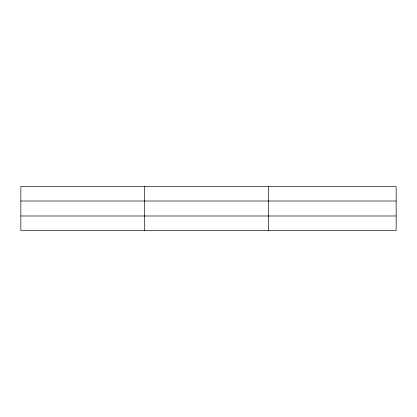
<?xml version="1.0" encoding="UTF-8"?>
<svg xmlns="http://www.w3.org/2000/svg" width="417" height="417" viewBox="0 0 417 417"><rect width="100%" height="100%" fill="white"/><g stroke="black" fill="none" stroke-linecap="round" stroke-linejoin="round"><path stroke-width="0.63" d="M144.699 230.518L144.699 186.482M268.548 230.518L268.548 186.482M396.15 201.015L396.15 186.482L20.85 186.482L20.85 230.518L396.15 230.518L396.15 201.015L20.85 201.015M20.85 215.985L396.15 215.985"/></g></svg>
